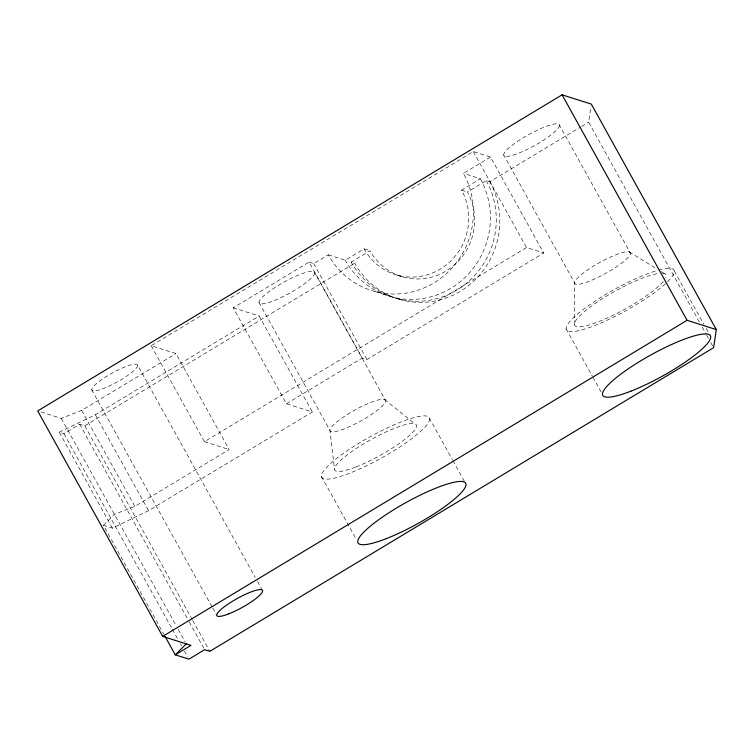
<?xml version="1.0" encoding="UTF-8"?>
<svg xmlns="http://www.w3.org/2000/svg" width="754" height="754" viewBox="0 0 754 754"><rect width="100%" height="100%" fill="white"/><g stroke="black" fill="none" stroke-linecap="round" stroke-linejoin="round"><path stroke-width="0.57" stroke-dasharray="3.77 2.83" d="M574.341 324.531L574.652 282.91L503.729 154.985M699.354 321.93L588.638 122.186L590.976 106.361M103.458 525.302L114.457 514.332L134.881 506.358L229.15 449.535L175.965 353.588L151.215 345.737L473.314 151.592L490.524 157.049L543.709 252.995L366.944 359.545L362.231 358.046L309.046 262.1L233.231 307.792L286.426 403.739L312.344 411.967L148.547 510.694L112.412 528.139L103.458 525.302L163.863 634.274M309.046 262.1L313.758 263.589L328.292 254.833A80.178 77.304 -72.4 0 0 433.974 282.873A80.178 77.304 -72.4 0 0 463.418 173.382L490.524 157.049M41.065 411.976L61.272 418.385L81.696 410.412L175.965 353.588M328.292 254.833L345.266 260.215L364.116 248.848A57.804 55.73 -72.4 0 0 440.308 269.065A57.804 55.73 -72.4 0 0 461.533 190.131L480.383 178.764L463.418 173.382M112.412 528.139L59.227 432.193L63.939 433.682L79.651 424.21L84.834 425.859L192.129 619.42M59.227 432.193L95.362 414.747L259.159 316.011L312.344 411.967M489.808 181.752A80.178 77.304 -72.4 0 1 460.364 291.242A80.178 77.304 -72.4 0 1 354.691 263.203L351.157 262.081L370.007 250.714A57.804 55.73 -72.4 0 0 446.198 270.931A57.804 55.73 -72.4 0 0 467.423 191.997L486.273 180.63L489.808 181.752L580.571 127.049M84.834 425.859L354.691 263.203M581.579 126.446L588.638 122.186M151.215 345.737L204.409 441.693L526.499 247.538L543.709 252.995M286.426 403.739L362.231 358.046M461.533 190.131L467.423 191.997M364.116 248.848L370.007 250.714M397.81 275.304L403.701 277.17M375.03 291.525L392.005 296.906M397.895 298.772L401.43 299.894M233.231 307.792L259.159 316.011M204.409 441.693L229.15 449.535M629.232 251.921L657.243 269.169M661.239 271.638L664.246 273.485M384.521 399.422L414.813 423.833M674.359 271.091L703.887 324.361M706.159 328.461L708.43 332.561M702.21 327.076L706.206 334.286M706.771 335.313L708.487 338.405M710.768 342.523L713.623 347.669M559.477 125.192A31.696 6.211 -29 0 1 518.384 153.269A31.696 6.211 -29 0 1 516.952 141.799A31.696 6.211 -29 0 1 559.477 125.192L630.401 253.127A31.696 6.211 -29 0 1 589.298 281.204A31.696 6.211 -29 0 1 587.866 269.734A31.696 6.211 -29 0 1 630.401 253.127M473.314 151.592L526.499 247.538M566.141 328.914L592.267 376.039M592.832 377.066L601.353 392.429M429.648 418.593A61.526 12.055 -29 0 1 349.875 473.097A61.526 12.055 -29 0 1 347.094 450.835A61.526 12.055 -29 0 1 429.648 418.593L452.362 459.572M452.928 460.6L464.285 481.09M313.758 263.589L366.944 359.545M314.767 272.694A31.696 6.211 -29 0 1 273.674 300.771A31.696 6.211 -29 0 1 272.241 289.3A31.696 6.211 -29 0 1 314.767 272.694L385.68 400.628A31.696 6.211 -29 0 1 344.587 428.706A31.696 6.211 -29 0 1 343.155 417.235A31.696 6.211 -29 0 1 385.68 400.628M259.018 302.486L329.932 430.421L334.54 469.412M321.43 476.415L356.067 538.912M137.643 365.247A26.107 5.118 -29 0 1 103.798 388.367A26.107 5.118 -29 0 1 102.619 378.923A26.107 5.118 -29 0 1 137.643 365.247L255.21 577.347M257.491 581.466L262.062 589.703M91.734 389.78L212.157 607.027M212.722 608.054L216.718 615.264M95.362 414.747L148.547 510.694M81.696 410.412L134.881 506.358M192.704 620.457L209.819 651.343M79.651 424.21L188.66 620.872M189.226 621.899L204.636 649.694M61.272 418.385L176.002 625.368M178.274 629.477L185.116 641.814M63.939 433.682L171.808 628.28M172.374 629.307L177.51 638.572M180.366 643.727L181.507 645.782M184.362 650.928L187.784 657.111M662.625 273.193A52.205 10.226 -29 0 1 665.546 278.075M663.19 281.515A52.205 10.226 -29 0 1 595.029 323.004A52.205 10.226 -29 0 1 588.233 308.537A52.205 10.226 -29 0 1 659.326 273.306M480.383 178.764A80.178 77.304 -72.4 0 1 450.939 288.254A80.178 77.304 -72.4 0 1 345.266 260.215M486.273 180.63A80.178 77.304 -72.4 0 1 456.83 290.12A80.178 77.304 -72.4 0 1 351.157 262.081M658.638 270.121A61.526 12.055 -29 0 1 634.679 305.615A61.526 12.055 -29 0 1 567.705 324.39A61.526 12.055 -29 0 1 657.375 270.469M356.095 466.896A46.616 9.133 -29 0 0 416.528 425.605A46.616 9.133 -29 0 0 353.984 450.025A46.616 9.133 -29 0 0 356.095 466.896"/><path stroke-width="1.13" d="M186.257 643.869L175.258 654.83L190.969 645.367L162.685 636.395L37.7 410.911L562.088 94.834L591.315 104.099L716.3 329.583L713.623 347.669L209.819 651.343L204.636 649.694L188.924 659.166L175.258 654.83L165.003 636.329M162.685 636.395L687.073 320.318L716.3 329.583M562.088 94.834L687.073 320.318M386.218 538.658A61.526 12.055 -29 0 0 465.991 484.162A61.526 12.055 -29 0 0 383.437 516.396A61.526 12.055 -29 0 0 386.218 538.658M228.792 613.85A26.107 5.118 -29 0 0 262.628 590.731A26.107 5.118 -29 0 0 227.604 604.406A26.107 5.118 -29 0 0 228.792 613.85M630.928 391.156A61.526 12.055 -29 0 0 710.702 336.661A61.526 12.055 -29 0 0 628.148 368.894A61.526 12.055 -29 0 0 630.928 391.156"/></g></svg>
